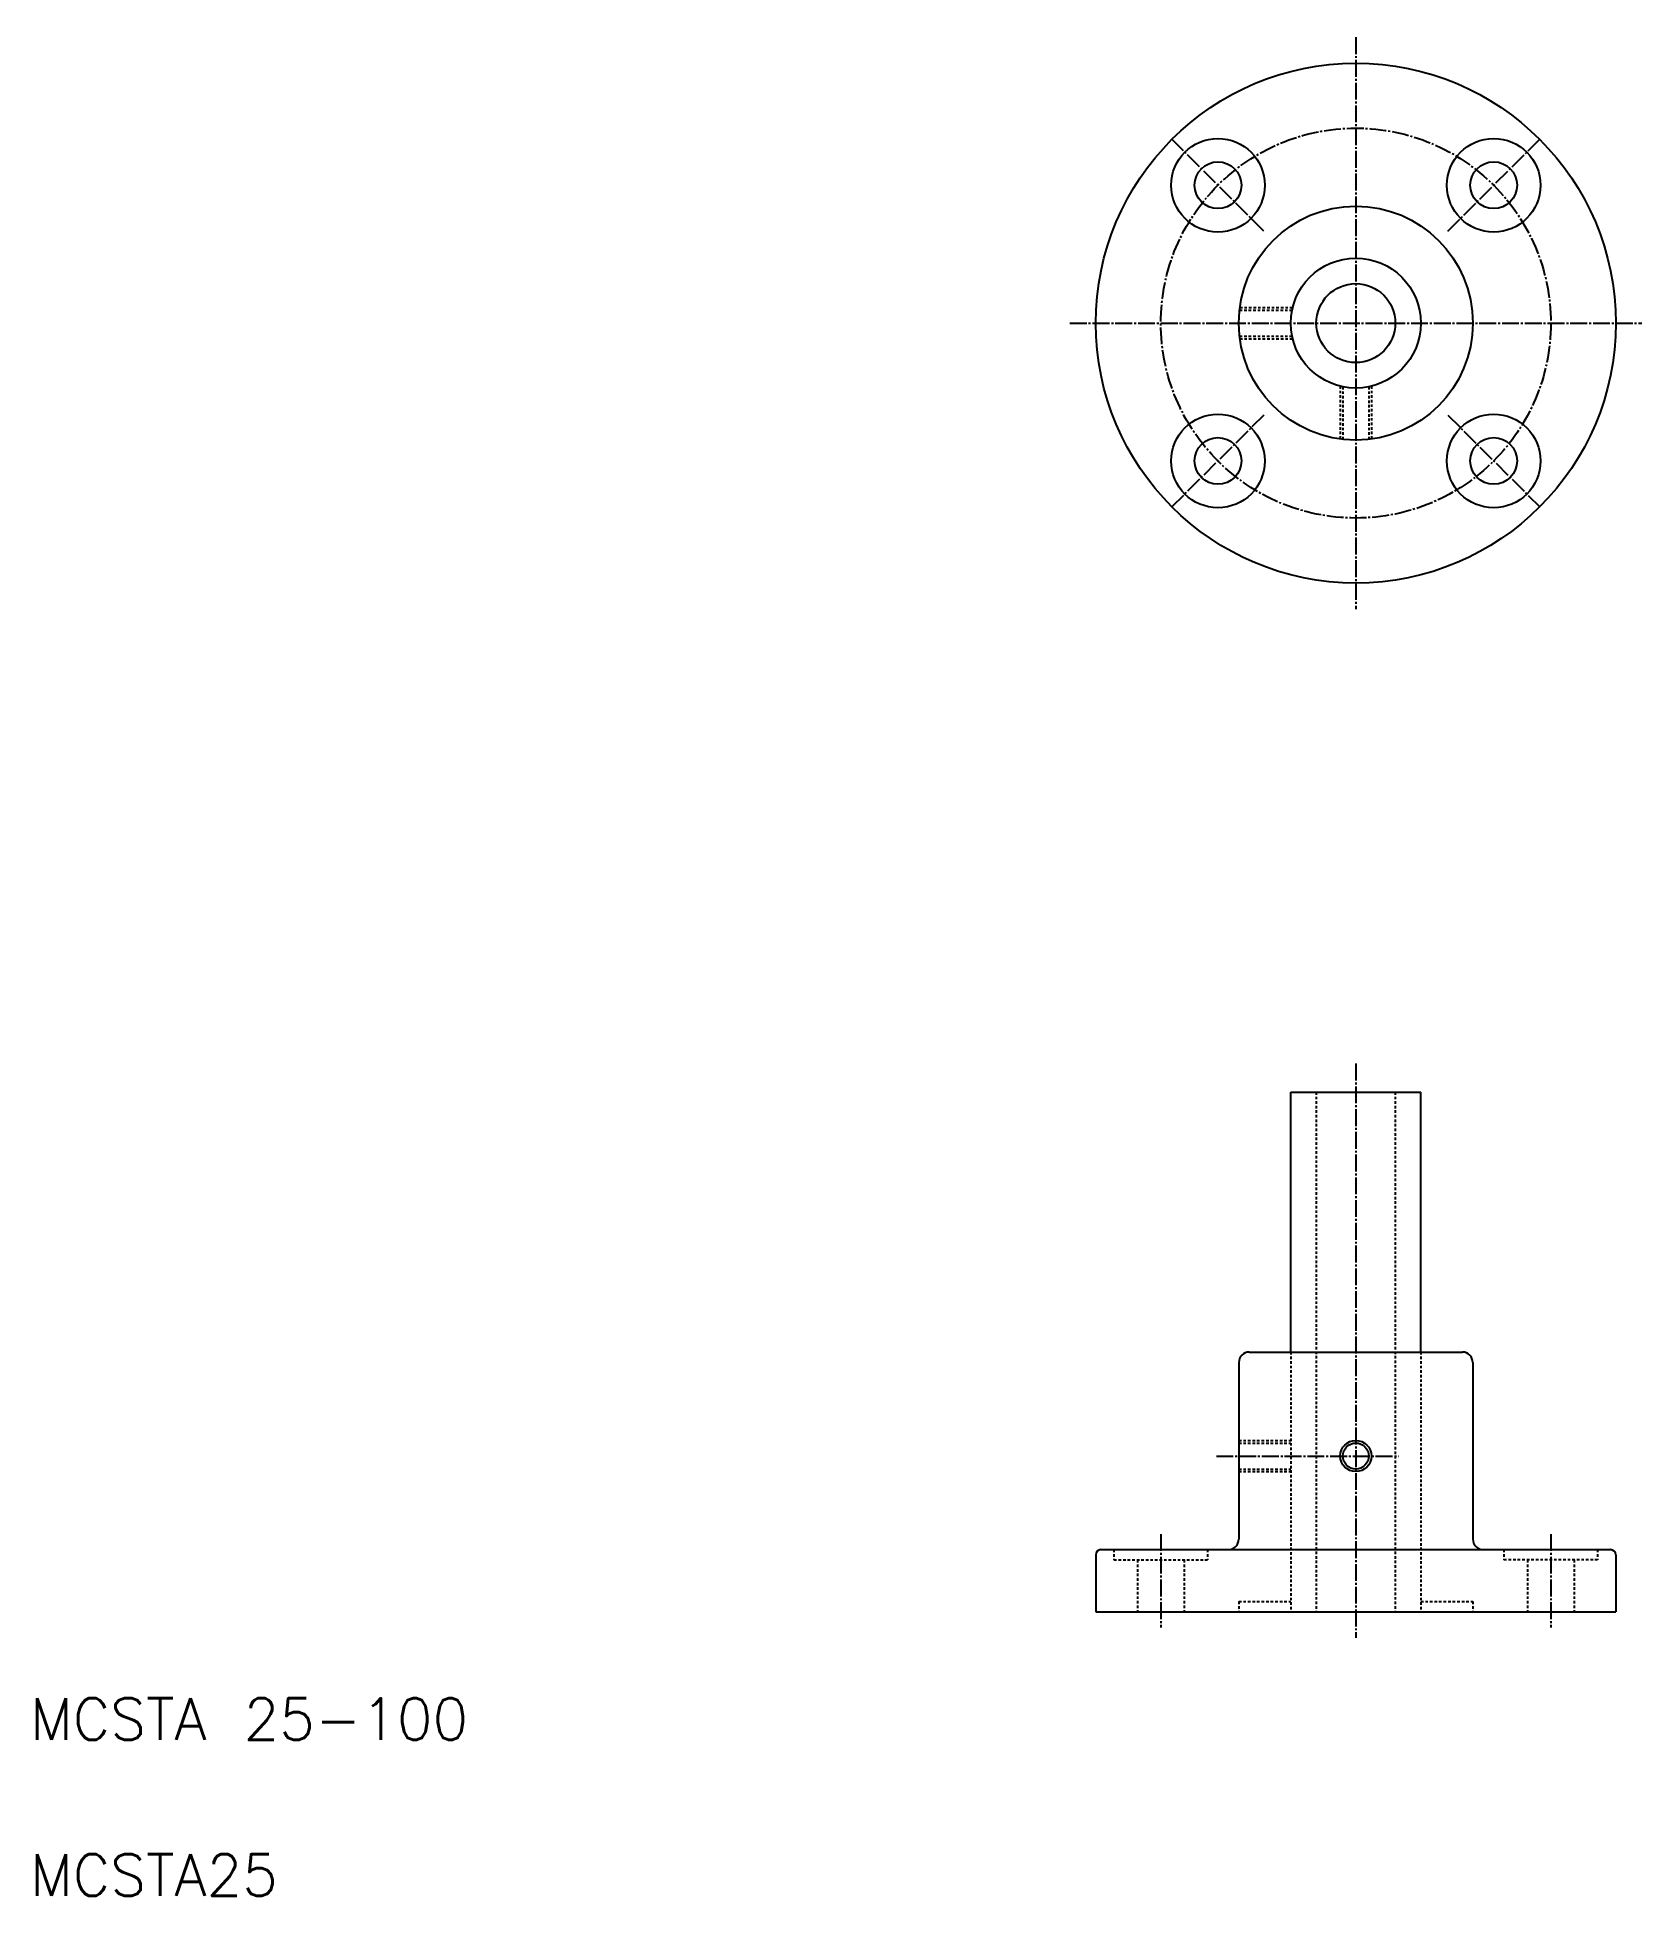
# Model space of a CAD drawing. Extents: x 21 to 330, y 20 to 378.
import ezdxf

# ---------------------------------------------------------------- set-up
doc = ezdxf.new("R2010")
doc.units = 0
doc.header["$LTSCALE"] = 0.25
doc.linetypes.add('CENTER', pattern=[17.5, 13, -1.5, 1.5, -1.5])
doc.linetypes.add('DASHED', pattern=[3.5, 2, -1.5])
doc.layers.get('0').update_dxf_attribs({"linetype": 'CONTINUOUS'})
doc.layers.add('CENTER', color=1, linetype='CENTER')
doc.styles.get("Standard").update_dxf_attribs({"font": 'txt', "bigfont": 'BIGFONT'})

msp = doc.modelspace()

# ---------------------------------------------------------------- linework, layer by layer
at = {"color": 3, "linetype": 'DASHED'}
for p, q in [((252.65, 325.53), (262.82, 325.53)), ((252.59, 325.03), (262.71, 325.03)), ((252.59, 320.03), (262.71, 320.03)), ((252.65, 319.53), (262.82, 319.53)), ((271.95, 310.4), (271.95, 300.23)), ((272.45, 310.28), (272.45, 300.17)), ((277.45, 310.28), (277.45, 300.17)), ((277.95, 310.4), (277.95, 300.23)), ((267.35, 174.6), (267.35, 74.6)), ((282.55, 174.6), (282.55, 74.6)), ((262.45, 124.6), (262.45, 74.6)), ((287.45, 124.6), (287.45, 74.6)), ((252.45, 107.6), (262.45, 107.6)), ((252.45, 107.1), (262.45, 107.1)), ((252.45, 102.1), (262.45, 102.1)), ((252.45, 101.6), (262.45, 101.6)), ((228.45, 86.6), (228.45, 84.6)), ((246.45, 86.6), (246.45, 84.6)), ((303.45, 86.6), (303.45, 84.6)), ((321.45, 86.6), (321.45, 84.6)), ((228.45, 84.6), (246.45, 84.6)), ((232.95, 84.6), (232.95, 74.6)), ((241.95, 84.6), (241.95, 74.6)), ((321.45, 84.6), (303.45, 84.6)), ((307.95, 84.6), (307.95, 74.6)), ((316.95, 84.6), (316.95, 74.6)), ((252.45, 76.6), (262.45, 76.6)), ((252.45, 76.6), (252.45, 74.6)), ((287.45, 76.6), (297.45, 76.6)), ((297.45, 76.6), (297.45, 74.6))]:
    msp.add_line(p, q, dxfattribs=at)
for p, q in [((262.45, 124.6), (262.45, 174.6)), ((262.45, 174.6), (287.45, 174.6)), ((287.45, 124.6), (287.45, 174.6)), ((252.45, 122.6), (252.45, 88.6)), ((254.45, 124.6), (295.45, 124.6)), ((264.7, 124.6), (264.7, 124.6)), ((274.95, 124.6), (274.95, 124.6)), ((297.45, 122.6), (297.45, 88.6)), ((225.95, 86.6), (323.95, 86.6)), ((224.95, 85.6), (224.95, 74.6)), ((324.95, 85.6), (324.95, 74.6)), ((224.95, 74.6), (324.95, 74.6))]:
    msp.add_line(p, q)
for centre, radius in [((274.95, 322.53), 50), ((248.44, 349.05), 9), ((301.47, 349.05), 9), ((248.44, 349.05), 4.5), ((301.47, 349.05), 4.5), ((274.95, 322.53), 22.5), ((274.95, 322.53), 12.5), ((274.95, 322.53), 7.6), ((248.44, 296.02), 9), ((301.47, 296.02), 9), ((248.44, 296.02), 4.5), ((301.47, 296.02), 4.5), ((274.95, 104.6), 2.5)]:
    msp.add_circle(centre, radius)
at = {"color": 3}
msp.add_circle((274.95, 104.6), 3, dxfattribs=at)
for centre, radius, start, end in [((254.45, 122.6), 2, 90, 180), ((295.45, 122.6), 2, 0, 90), ((225.95, 85.6), 1, 90, 180), ((250.45, 88.6), 2, 270, 0), ((299.45, 88.6), 2, 180, 270), ((323.95, 85.6), 1, 0, 90)]:
    msp.add_arc(centre, radius, start, end)
at = {"layer": 'CENTER', "color": 1, "linetype": 'CENTER'}
for p, q in [((274.95, 377.53), (274.95, 267.53)), ((257.28, 340.21), (239.6, 357.89)), ((292.63, 340.21), (310.31, 357.89)), ((219.95, 322.53), (329.95, 322.53)), ((257.28, 304.85), (239.6, 287.18)), ((292.63, 304.85), (310.31, 287.18)), ((274.95, 180.08), (274.95, 69.6)), ((248.14, 104.6), (283.25, 104.6)), ((237.45, 89.6), (237.45, 71.6)), ((312.45, 89.6), (312.45, 71.6))]:
    msp.add_line(p, q, dxfattribs=at)
msp.add_circle((274.95, 322.53), 37.5, dxfattribs=at)

# ---------------------------------------------------------------- texts
for s, p in [('MCSTA 25-100', (20, 50)), ('MCSTA25', (20, 20))]:
    msp.add_text(s, height=8).set_placement(p)

doc.saveas('drawing.dxf')
